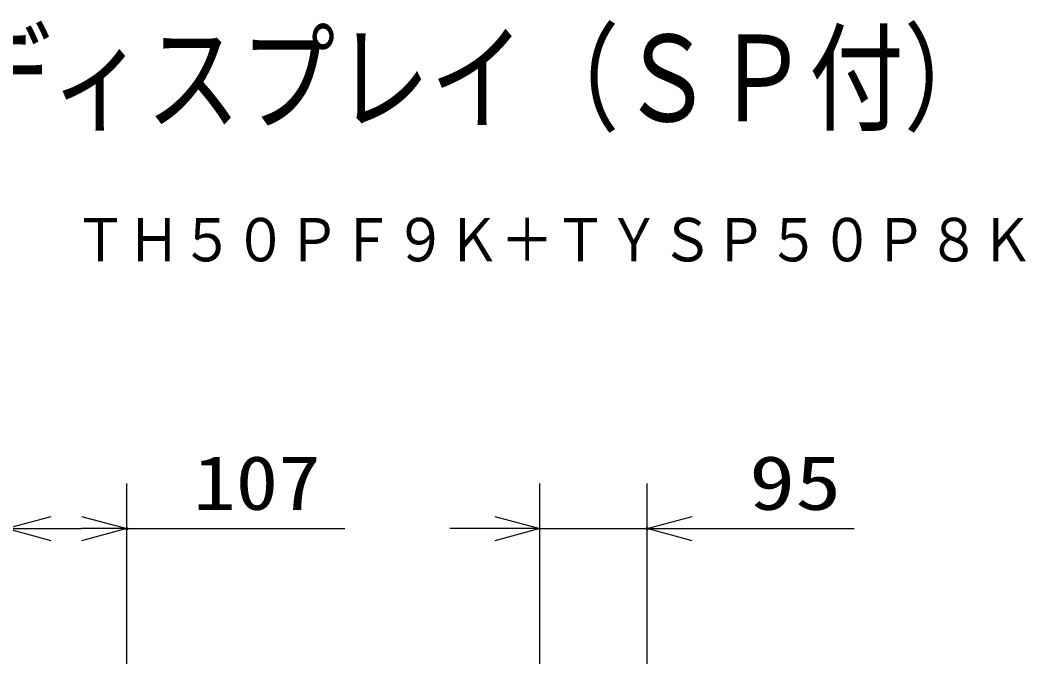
# Model space of a CAD drawing. Units: millimetres, scale not verified. Extents: x -63 to 63, y -57 to 57.
# Drawn here: x 17.72 to 62.29, y 28.86 to 57.41 of the extents above; entities that cross this region are included whole.
import ezdxf
from ezdxf.enums import TextEntityAlignment as Align

# ---------------------------------------------------------------- set-up
doc = ezdxf.new("R2010")
doc.units = ezdxf.units.MM
doc.header["$LTSCALE"] = 0.190236
doc.header["$PDMODE"] = 32
doc.header["$PDSIZE"] = 0.0951
for name, color, linetype in [('0-0_MOJI1', 2, 'Continuous'), ('0-1_TOUROKU', 1, 'Continuous'), ('0-2_GAIKEI', 1, 'Continuous'), ('0-3_WAKU', 7, 'Continuous'), ('0-4_DEFPOINTS', 7, 'Continuous')]:
    doc.layers.add(name, color=color, linetype=linetype)
doc.styles.add('ＭＳ ゴシック', font='')
doc.styles.get('ＭＳ ゴシック').set_extended_font_data('MS Gothic')

# ---------------------------------------------------------------- blocks, each defined once
blk = doc.blocks.new('_OPEN30')
at = {"layer": '0-3_WAKU'}
blk.add_line((0, 0), (-1, 0), dxfattribs=at)
blk.add_lwpolyline([(-1, 0.26795), (0, 0), (-1, -0.26795)], dxfattribs=at)

msp = doc.modelspace()

# ---------------------------------------------------------------- linework, layer by layer
at = {"layer": '0-2_GAIKEI', "color": 3}
for p, q in [((40.7551, 28.855), (40.7551, 36.855)), ((45.5051, 28.855), (45.5051, 36.855)), ((38.7551, 34.855), (36.7551, 34.855)), ((40.7551, 34.855), (45.5051, 34.855)), ((47.5051, 34.855), (54.6718, 34.855))]:
    msp.add_line(p, q, dxfattribs=at)
at = {"layer": '0-3_WAKU', "color": 3}
for p, q in [((22.4434, 28.855), (22.4434, 36.855)), ((19.0917, 34.855), (20.4434, 34.855)), ((22.4434, 34.855), (32.1101, 34.855))]:
    msp.add_line(p, q, dxfattribs=at)
at = {"layer": '0-3_WAKU'}
msp.add_point((45.5051, 34.855), dxfattribs=at)
at = {"layer": '0-4_DEFPOINTS'}
msp.add_point((22.4434, 34.855), dxfattribs=at)

# ---------------------------------------------------------------- block references
at = {"layer": '0-2_GAIKEI', "xscale": 2, "yscale": 2}
msp.add_blockref('_OPEN30', (40.7551, 34.855), dxfattribs=at)
at = {"layer": '0-2_GAIKEI', "xscale": 2, "yscale": 2, "rotation": 180}
msp.add_blockref('_OPEN30', (45.5051, 34.855), dxfattribs=at)
at = {"layer": '0-3_WAKU', "xscale": 2, "yscale": 2, "rotation": 180}
msp.add_blockref('_OPEN30', (17.0917, 34.855), dxfattribs=at)
at = {"layer": '0-3_WAKU', "xscale": 2, "yscale": 2}
msp.add_blockref('_OPEN30', (22.4434, 34.855), dxfattribs=at)

# ---------------------------------------------------------------- texts
at = {"layer": '0-0_MOJI1', "style": 'ＭＳ ゴシック', "width": 0.8}
msp.add_text('フルハイビジョンプラズマディスプレイ（ＳＰ付）', height=3.848, dxfattribs=at).set_placement((-35.5001, 51.7599), align=Align.BOTTOM_LEFT)
at = {"layer": '0-1_TOUROKU', "style": 'ＭＳ ゴシック', "width": 0.9}
msp.add_text('ＴＨ５０ＰＦ９Ｋ＋ＴＹＳＰ５０Ｐ８Ｋ', height=1.925, dxfattribs=at).set_placement((20.1, 46.13), align=Align.BOTTOM_LEFT)
at = {"layer": '0-2_GAIKEI', "color": 3, "style": 'ＭＳ ゴシック', "width": 1.25}
msp.add_text('95', height=2.406, dxfattribs=at).set_placement((50.0215, 34.9646), align=Align.BOTTOM_LEFT)
at = {"layer": '0-3_WAKU', "color": 3, "style": 'ＭＳ ゴシック', "width": 1.15}
msp.add_text('107', height=2.406, dxfattribs=at).set_placement((25.3896, 34.9646), align=Align.BOTTOM_LEFT)

doc.saveas('drawing.dxf')
